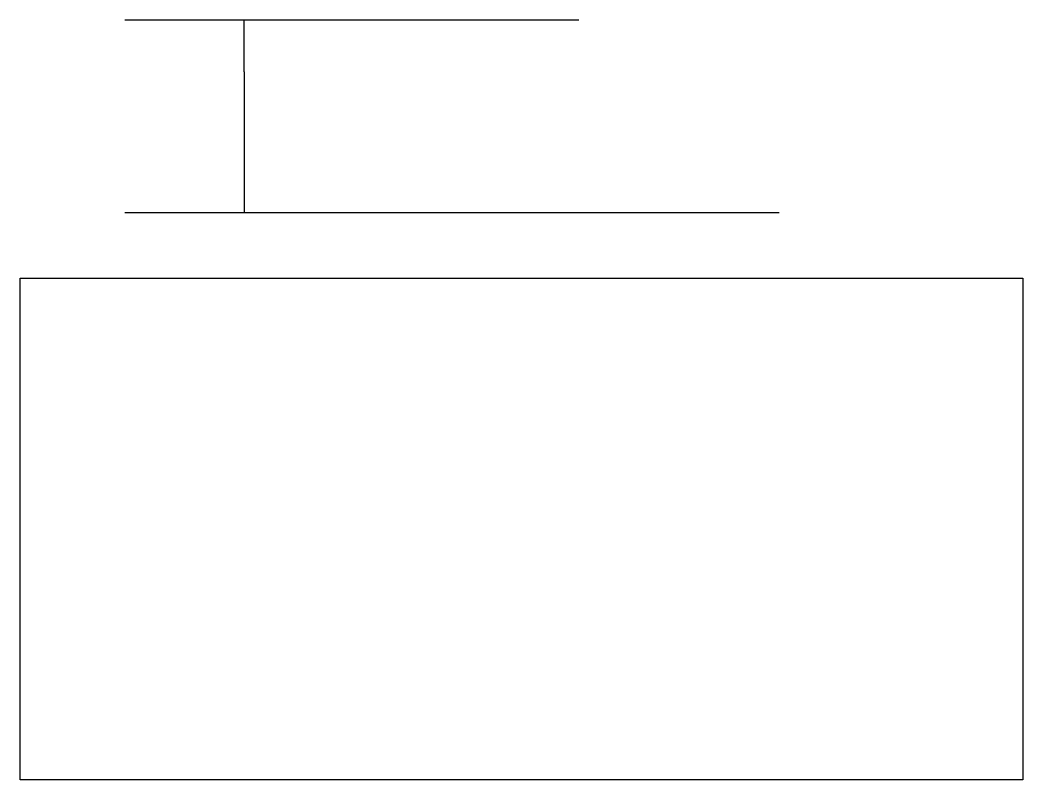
# Model space of a CAD drawing. Header units: millimetres. Extents: x -53 to 1579, y -453 to 381.
# Drawn here: x 979 to 1579, y -453 to 2 of the extents above; entities that cross this region are included whole.
import ezdxf

# ---------------------------------------------------------------- set-up
doc = ezdxf.new("R2010")
doc.units = ezdxf.units.MM

msp = doc.modelspace()

# ---------------------------------------------------------------- linework, layer by layer
for p, q in [((1313.45, 1.51), (1041.96, 1.51)), ((1113.28, -29.53), (1113.28, 1.51)), ((1113.28, -29.53), (1113.28, -113.49)), ((1041.96, -113.49), (1433.37, -113.49))]:
    msp.add_line(p, q)
msp.add_lwpolyline([(1579.19, -152.93), (1579.19, -452.93), (979.19, -452.93), (979.19, -152.93)], close=True)

doc.saveas('drawing.dxf')
